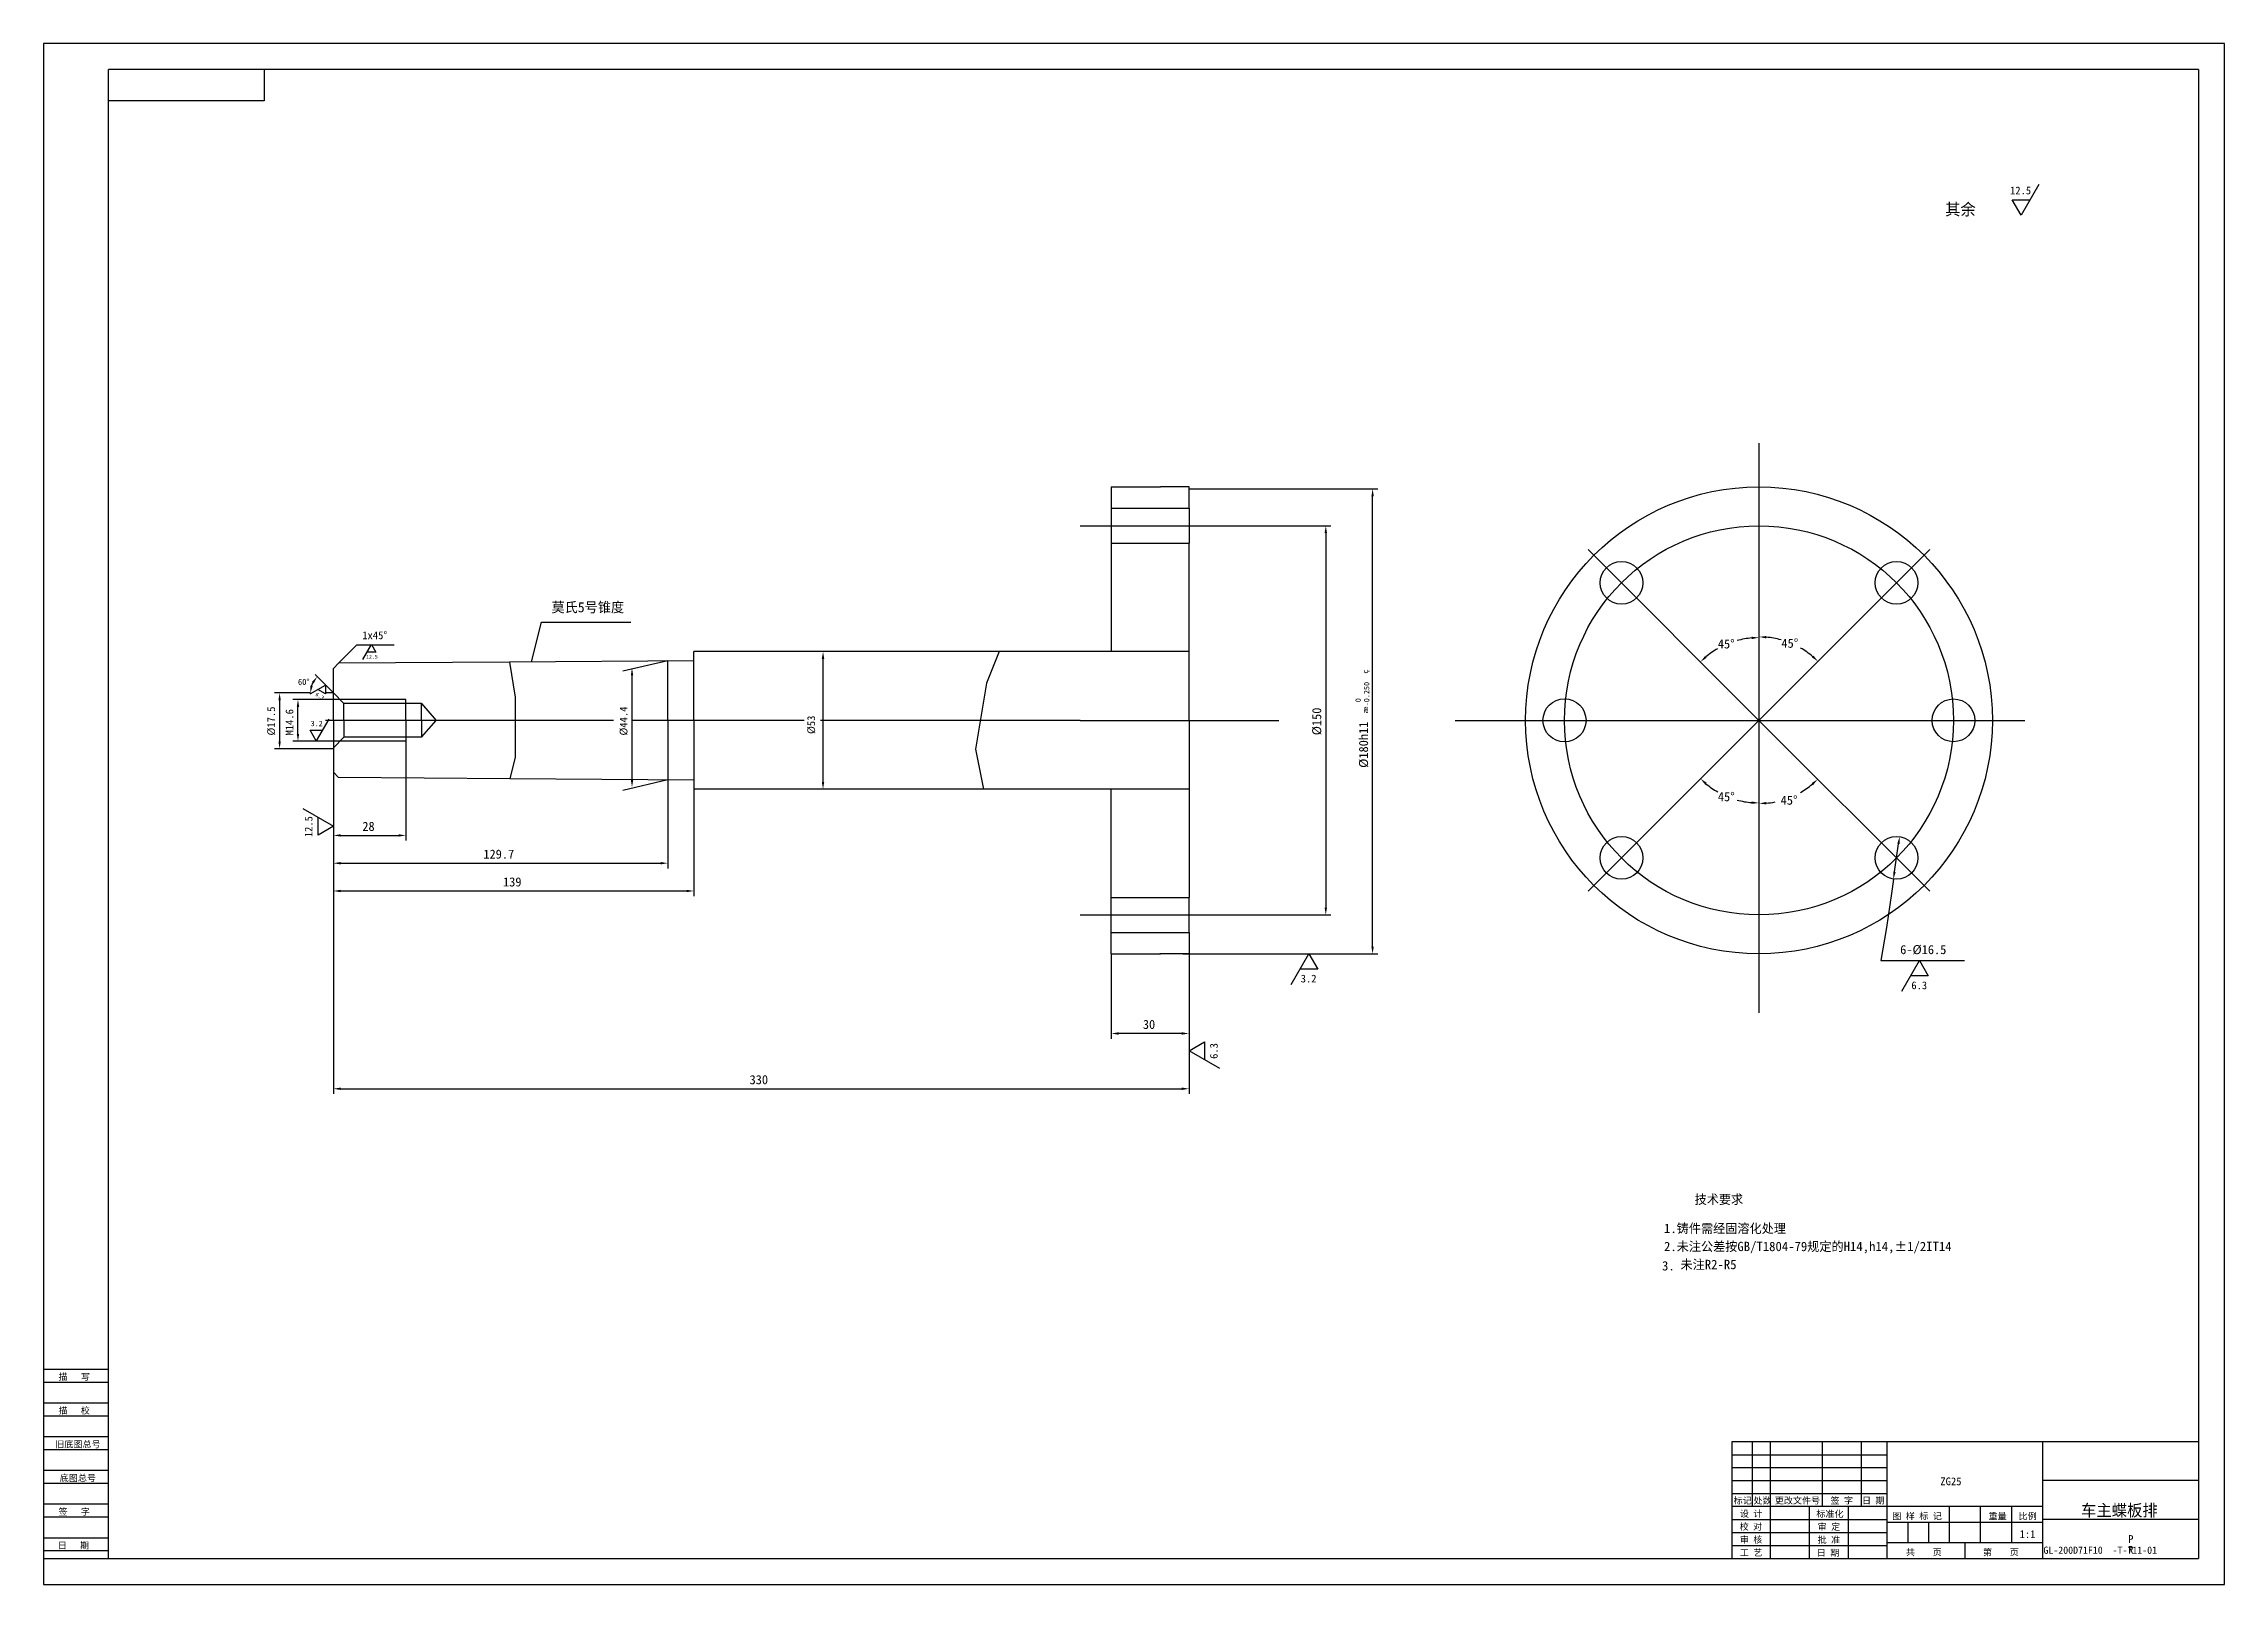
# Model space of a CAD drawing. Header units: metres. Extents: x 0 to 841, y 0 to 594.
import ezdxf

# ---------------------------------------------------------------- set-up
doc = ezdxf.new("R2010")
doc.units = ezdxf.units.M
for name, color, linetype in [('C', 6, 'Continuous'), ('D', 1, 'Continuous'), ('FL', 5, 'Continuous'), ('HA', 5, 'Continuous'), ('T', 7, 'Continuous'), ('TL', 4, 'Continuous')]:
    doc.layers.add(name, color=color, linetype=linetype)

# ---------------------------------------------------------------- blocks, each defined once
blk = doc.blocks.new('TUKUN1')
at = {"layer": 'FL'}
for p, q in [((0, 594), (0, 0)), ((841, 594), (0, 594)), ((841, 0), (841, 594)), ((0, 78), (25, 78)), ((0, 70), (25, 70)), ((0, 65), (25, 65)), ((0, 57), (25, 57)), ((0, 52), (25, 52)), ((659, 30), (659, 55)), ((666, 10), (666, 55)), ((686, 30), (686, 55)), ((701, 30), (701, 55)), ((0, 44), (25, 44)), ((651, 50), (711, 50)), ((651, 45), (711, 45)), ((0, 39), (25, 39)), ((651, 40), (711, 40)), ((651, 35), (711, 35)), ((0, 31), (25, 31)), ((0, 26), (25, 26)), ((696, 10), (696, 30)), ((0, 18), (25, 18)), ((651, 25), (711, 25)), ((651, 20), (711, 20)), ((0, 13), (25, 13)), ((651, 15), (711, 15)), ((0, 0), (841, 0))]:
    blk.add_line(p, q, dxfattribs=at)
at = {"layer": 'TL'}
for p, q in [((25, 10), (25, 584)), ((831, 584), (25, 584)), ((85, 584), (85, 572)), ((831, 584), (831, 10)), ((85, 572), (25, 572)), ((0, 83), (25, 83)), ((651, 55), (651, 10)), ((831, 55), (651, 55)), ((711, 10), (711, 55)), ((771, 10), (771, 55)), ((831, 40), (771, 40)), ((771, 30), (651, 30)), ((681, 10), (681, 30)), ((735, 16), (735, 30)), ((747, 16), (747, 30)), ((759, 16), (759, 30)), ((711, 24), (771, 24)), ((719, 16), (719, 24)), ((727, 16), (727, 24)), ((831, 25), (771, 25)), ((0, 10), (831, 10)), ((771, 16), (711, 16)), ((741, 10), (741, 16))]:
    blk.add_line(p, q, dxfattribs=at)
at = {"layer": 'T'}
for s, p in [('描   写', (5.74, 78.76)), ('描   校', (5.74, 65.76)), ('旧底图总号', (4.49, 52.76)), ('底图总号', (6.22, 39.76)), ('标记', (651.75, 31.07)), ('处数', (659.38, 31.07)), ('更改文件号', (667.61, 31.07)), ('签 字', (689.1, 31.07)), ('日 期', (701.23, 31.07)), ('签   字', (5.74, 26.76)), ('设 计', (654.14, 25.99)), ('标准化', (683.65, 25.93)), ('图 样 标 记', (712.95, 25.04)), ('重量', (750.03, 25.04)), ('比例', (761.64, 25.04)), ('校 对', (654.05, 20.99)), ('审 核', (654.14, 15.99)), ('批 准', (684.13, 15.93)), ('审 定', (684.13, 20.93)), ('日   期', (5.45, 13.76)), ('工 艺', (654.14, 10.99)), ('日 期', (683.84, 10.93)), ('共    页', (718.18, 11.13)), ('第    页', (747.9, 11.13))]:
    blk.add_text(s, height=2.5, dxfattribs=at).set_placement(p)

msp = doc.modelspace()

# ---------------------------------------------------------------- linework, layer by layer
at = {"layer": 'C'}
for p, q in [((661.52, 439.98), (661.52, 220.36)), ((399.7, 408.1), (476.4, 408.1)), ((661.52, 333.1), (595.64, 398.98)), ((661.52, 333.1), (727.4, 398.98)), ((139.74, 341.1), (114.28, 341.1)), ((219.83, 333.1), (108.71, 333.1)), ((293.25, 333.1), (226.91, 333.1)), ((399.7, 333.1), (299.62, 333.1)), ((399.7, 333.1), (476.4, 333.1)), ((544.31, 333.1), (764.08, 333.1)), ((661.52, 333.1), (595.64, 267.22)), ((661.52, 333.1), (727.4, 267.22)), ((139.74, 325.1), (114.28, 325.1)), ((399.7, 258.1), (476.4, 258.1)), ((445.25, 258.1), (454.14, 258.1)), ((454.14, 258.1), (460.58, 258.1))]:
    msp.add_line(p, q, dxfattribs=at)
msp.add_circle((661.52, 333.1), 75, dxfattribs=at)
at = {"layer": 'D'}
for p, q in [((441.74, 422.33), (514.51, 422.33)), ((512.51, 245.9), (512.51, 419.53)), ((456.77, 408.1), (496.46, 408.1)), ((494.46, 405.3), (494.46, 260.9)), ((188.2, 355.64), (192.03, 370.94)), ((192.03, 370.94), (226.49, 370.94)), ((113.74, 355.1), (120.82, 362.17)), ((120.82, 362.17), (135.25, 362.17)), ((123.06, 356.51), (126.4, 362.3)), ((126.4, 362.3), (128.08, 359.41)), ((128.08, 359.41), (124.73, 359.41)), ((240.74, 356.03), (223.37, 352.01)), ((300.58, 359.6), (298.58, 359.6)), ((300.58, 309.4), (300.58, 356.8)), ((102.82, 343.29), (108.74, 346.7)), ((111.74, 343.68), (104.67, 350.75)), ((108.74, 343.29), (105.78, 345)), ((108.74, 346.7), (108.74, 343.29)), ((226.91, 310.12), (226.91, 350.46)), ((102.96, 343.68), (89.01, 343.68)), ((91.01, 340.88), (91.01, 324.94)), ((114.28, 341.1), (96.09, 341.1)), ((98.09, 327.9), (98.09, 338.3)), ((111.74, 343.68), (109.11, 343.68)), ((105.17, 325.21), (102.78, 329.35)), ((102.78, 329.35), (107.56, 329.35)), ((109.95, 333.5), (105.17, 325.21)), ((111.74, 322.14), (89.01, 322.14)), ((114.28, 325.1), (96.09, 325.1)), ((139.74, 325.1), (139.74, 286.74)), ((111.74, 313.3), (111.74, 286.74)), ((240.74, 310.17), (223.37, 306.03)), ((240.74, 310.17), (240.74, 276.03)), ((250.74, 306.6), (250.74, 265.32)), ((300.58, 306.6), (298.58, 306.6)), ((99.91, 299.15), (111.74, 292.32)), ((105.83, 288.9), (105.83, 295.73)), ((111.74, 292.32), (105.83, 288.9)), ((111.74, 286.74), (111.74, 276.03)), ((114.54, 288.74), (136.94, 288.74)), ((114.54, 278.03), (237.94, 278.03)), ((713.78, 274.67), (715.33, 285.46)), ((111.74, 276.03), (111.74, 265.32)), ((713.38, 271.9), (712.58, 266.36)), ((111.74, 265.32), (111.74, 189.07)), ((114.54, 267.32), (247.94, 267.32)), ((712.58, 266.36), (710.69, 253.24)), ((456.77, 258.1), (496.46, 258.1)), ((710.69, 253.24), (708.53, 240.5)), ((411.74, 243.1), (411.74, 210.38)), ((439.29, 243.1), (514.51, 243.1)), ((441.74, 243.1), (441.74, 210.38)), ((481.09, 231.27), (487.92, 243.1)), ((491.34, 237.18), (484.51, 237.18)), ((487.92, 243.1), (491.34, 237.18)), ((708.53, 240.5), (740.74, 240.5)), ((716.57, 228.67), (723.4, 240.5)), ((723.4, 240.5), (726.81, 234.58)), ((726.81, 234.58), (719.98, 234.58)), ((438.94, 212.38), (414.54, 212.38)), ((441.74, 210.38), (441.74, 189.07)), ((441.74, 205.72), (447.66, 209.13)), ((453.57, 198.89), (441.74, 205.72)), ((447.66, 209.13), (447.66, 202.3)), ((114.54, 191.07), (438.94, 191.07))]:
    msp.add_line(p, q, dxfattribs=at)
for centre, radius, start, end in [((661.52, 333.1), 31.9, 95.03, 105.36), ((661.52, 333.1), 32.18, 74.58, 85.01), ((661.52, 333.1), 31.9, 119.98, 129.97), ((661.52, 333.1), 32.18, 49.99, 60.08), ((111.74, 343.68), 8.87, 153.15, 161.85), ((661.52, 333.1), 31.85, 230.04, 240.01), ((661.52, 333.1), 32.06, 299.95, 309.99), ((661.52, 333.1), 31.85, 254.65, 264.96), ((661.52, 333.1), 32.06, 275.01, 281.11)]:
    msp.add_arc(centre, radius, start, end, dxfattribs=at)
for points in [[(512.05, 419.53), (512.98, 419.53), (512.51, 422.33)], [(494, 405.3), (494.93, 405.3), (494.46, 408.1)], [(658.7, 365.35), (658.74, 364.41), (661.52, 365)], [(664.3, 364.69), (664.34, 365.62), (661.52, 365.28)], [(226.45, 350.46), (227.38, 350.46), (226.91, 353.26)], [(300.11, 356.8), (301.04, 356.8), (300.58, 359.6)], [(641.34, 357.2), (640.71, 357.89), (638.96, 355.66)], [(682.52, 358.09), (681.89, 357.4), (684.27, 355.85)], [(103.77, 346.37), (102.85, 346.52), (102.87, 343.68)], [(103.45, 347.96), (104.2, 347.42), (105.47, 349.96)], [(90.55, 340.88), (91.48, 340.88), (91.01, 343.68)], [(97.63, 338.3), (98.56, 338.3), (98.09, 341.1)], [(90.55, 324.94), (91.48, 324.94), (91.01, 322.14)], [(97.63, 327.9), (98.56, 327.9), (98.09, 325.1)], [(226.45, 310.12), (227.38, 310.12), (226.91, 307.32)], [(300.11, 309.4), (301.04, 309.4), (300.58, 306.6)], [(640.75, 308.34), (641.38, 309.03), (639, 310.58)], [(681.81, 308.88), (682.44, 308.19), (684.19, 310.43)], [(658.74, 301.84), (658.7, 300.9), (661.52, 301.25)], [(664.34, 300.7), (664.3, 301.63), (661.52, 301.04)], [(114.54, 289.21), (114.54, 288.28), (111.74, 288.74)], [(136.94, 289.21), (136.94, 288.28), (139.74, 288.74)], [(715.79, 285.39), (714.87, 285.53), (715.73, 288.23)], [(114.54, 278.5), (114.54, 277.56), (111.74, 278.03)], [(237.94, 278.5), (237.94, 277.56), (240.74, 278.03)], [(714.24, 274.6), (713.31, 274.74), (713.38, 271.9)], [(114.54, 267.78), (114.54, 266.85), (111.74, 267.32)], [(247.94, 267.78), (247.94, 266.85), (250.74, 267.32)], [(494, 260.9), (494.93, 260.9), (494.46, 258.1)], [(512.05, 245.9), (512.98, 245.9), (512.51, 243.1)], [(414.54, 212.85), (414.54, 211.92), (411.74, 212.38)], [(438.94, 212.85), (438.94, 211.92), (441.74, 212.38)], [(114.54, 191.54), (114.54, 190.61), (111.74, 191.07)], [(438.94, 191.54), (438.94, 190.61), (441.74, 191.07)]]:
    msp.add_solid(points, dxfattribs=at)
at = {"layer": 'HA'}
for p, q in [((769.44, 539.66), (762.61, 527.83)), ((762.61, 527.83), (759.2, 533.75)), ((759.2, 533.75), (766.03, 533.75)), ((179.65, 355.58), (181.9, 342.1)), ((368.5, 359.6), (363.64, 347.46)), ((363.64, 347.46), (359.4, 322)), ((181.9, 342.1), (181.9, 328.83)), ((181.9, 328.83), (181.9, 318.88)), ((359.4, 322), (362.48, 306.6)), ((181.9, 318.88), (179.83, 310.62))]:
    msp.add_line(p, q, dxfattribs=at)
at = {"layer": 'TL'}
for p, q in [((411.74, 423.1), (430.74, 423.1)), ((411.74, 423.1), (411.74, 414.85)), ((441.74, 423.1), (430.74, 423.1)), ((441.74, 414.85), (441.74, 423.1)), ((411.74, 414.85), (441.74, 414.85)), ((411.74, 414.85), (411.74, 401.35)), ((441.74, 414.85), (441.74, 401.35)), ((411.74, 401.35), (441.74, 401.35)), ((411.74, 401.35), (411.74, 359.6)), ((441.74, 359.6), (441.74, 401.35)), ((113.74, 355.1), (111.74, 353.1)), ((179.65, 355.58), (113.74, 355.1)), ((250.74, 356.1), (179.65, 355.58)), ((240.74, 333.1), (240.74, 356.03)), ((368.5, 359.6), (250.74, 359.6)), ((250.74, 333.1), (250.74, 359.6)), ((411.74, 359.6), (368.5, 359.6)), ((441.74, 359.6), (411.74, 359.6)), ((441.74, 333.1), (441.74, 359.6)), ((111.74, 343.68), (111.74, 353.1)), ((111.74, 333.1), (111.74, 343.68)), ((115.74, 339.6), (111.74, 343.68)), ((139.74, 339.6), (115.74, 339.6)), ((115.74, 333.1), (115.74, 339.6)), ((139.74, 333.1), (139.74, 341.1)), ((145.74, 339.6), (139.74, 339.6)), ((145.74, 339.6), (151.36, 333.1)), ((145.74, 333.1), (145.74, 339.6)), ((111.74, 333.1), (111.74, 322.51)), ((115.74, 333.1), (115.74, 326.6)), ((139.74, 333.1), (139.74, 325.1)), ((145.74, 333.1), (145.74, 326.6)), ((145.74, 326.6), (151.36, 333.1)), ((240.74, 333.1), (240.74, 310.17)), ((250.74, 333.1), (250.74, 306.6)), ((441.74, 333.1), (441.74, 306.6)), ((115.74, 326.6), (111.74, 322.51)), ((111.74, 322.51), (111.74, 313.1)), ((139.74, 326.6), (115.74, 326.6)), ((145.74, 326.6), (139.74, 326.6)), ((113.74, 311.1), (111.74, 313.1)), ((179.83, 310.62), (113.74, 311.1)), ((250.74, 310.1), (179.83, 310.62)), ((362.48, 306.6), (250.74, 306.6)), ((411.74, 306.6), (362.48, 306.6)), ((441.74, 306.6), (411.74, 306.6)), ((411.74, 263.35), (411.74, 306.6)), ((441.74, 306.6), (441.74, 264.85)), ((411.74, 264.85), (441.74, 264.85)), ((411.74, 243.1), (411.74, 263.35)), ((441.74, 251.35), (441.74, 264.85)), ((411.74, 251.35), (441.74, 251.35)), ((441.74, 251.35), (441.74, 243.1)), ((411.74, 243.1), (430.74, 243.1)), ((441.74, 243.1), (430.45, 243.1))]:
    msp.add_line(p, q, dxfattribs=at)
for centre, radius in [((661.52, 333.1), 90), ((608.49, 386.13), 8.25), ((714.55, 386.13), 8.25), ((586.52, 333.1), 8.3), ((736.52, 333.1), 8.25), ((608.49, 280.07), 8.25), ((714.55, 280.07), 8.25)]:
    msp.add_circle(centre, radius, dxfattribs=at)

# ---------------------------------------------------------------- block references
msp.add_blockref('TUKUN1', (0, 0), dxfattribs=at)

# ---------------------------------------------------------------- texts
at = {"layer": 'D'}
for s, height, p in [('莫氏5号锥度', 3.9, (195.86, 374.77)), ('1x45%%D', 3, (122.87, 364.39)), ('45%%d', 3.5, (645.64, 360.82)), ('45%%d', 3.5, (670.17, 361.08)), ('12.5', 1.46, (124.32, 356.89)), ('60%%d', 2.4, (98.09, 346.7)), ('3.2', 2.08, (102.99, 330.86)), ('45%%d', 3.5, (645.66, 301.92)), ('45%%D', 3.5, (669.88, 300.57)), ('28', 3.5, (122.91, 290.49)), ('129.7', 3.5, (169.58, 279.78)), ('139', 3.5, (177.16, 269.07)), ('6-%%c16.5', 3.5, (715.97, 242.97)), ('3.2', 2.98, (484.8, 232.06)), ('6.3', 2.98, (720.28, 229.46)), ('30', 3.5, (423.91, 214.13)), ('330', 3.5, (272.24, 192.82)), ('技术要求', 3.6, (636.7, 146.64)), ('1.铸件需经固溶化处理', 3.6, (624.89, 135.44)), ('2.未注公差按GB/T1804-79规定的H14,h14,%%p1/2IT14', 3.6, (624.89, 128.48)), ('3.', 3.6, (624.12, 121.03)), ('未注R2-R5', 3.6, (631.26, 121.52)), ('ZG25', 3, (731.46, 38.22)), ('车主蝶板排', 4.55, (785.72, 26.27)), ('1:1', 3, (762.02, 17.86)), ('P', 3, (803.89, 15.98)), ('GL-200D71F10  -T-711-01', 2.8, (771.22, 11.78)), ('R', 3, (803.89, 11.84))]:
    msp.add_text(s, height=height, dxfattribs=at).set_placement(p)
for s, height, rotation, p in [('%%231', 2.1, 90, (510.76, 351.11)), ('-0.250', 2.1, 90, (511.25, 338.51)), ('%%C17.5', 3, 90, (89.24, 327.25)), ('M14.6', 3, 90, (96.32, 327.25)), ('6.3', 1.49, 330, (104.63, 342.7)), ('%%c44.4', 3, 90, (225.14, 327.25)), ('%%c150', 3.5, 90, (492.71, 327.35)), (' 0', 2.1, 90, (507.96, 338.51)), ('%%230', 2.1, 90, (510.76, 335.71)), ('%%c53', 3, 90, (297.5, 327.84)), ('%%c180h11', 3.5, 90, (510.76, 314.8)), ('12.5', 2.98, 90, (103.68, 288.07)), ('6.3', 2.98, 90, (452.79, 202.6))]:
    msp.add_text(s, height=height, rotation=rotation, dxfattribs=at).set_placement(p)
at = {"layer": 'HA'}
for s, height, p in [('12.5', 2.98, (758.36, 535.9)), ('其余', 4.55, (733.31, 527.83))]:
    msp.add_text(s, height=height, dxfattribs=at).set_placement(p)

doc.saveas('drawing.dxf')
